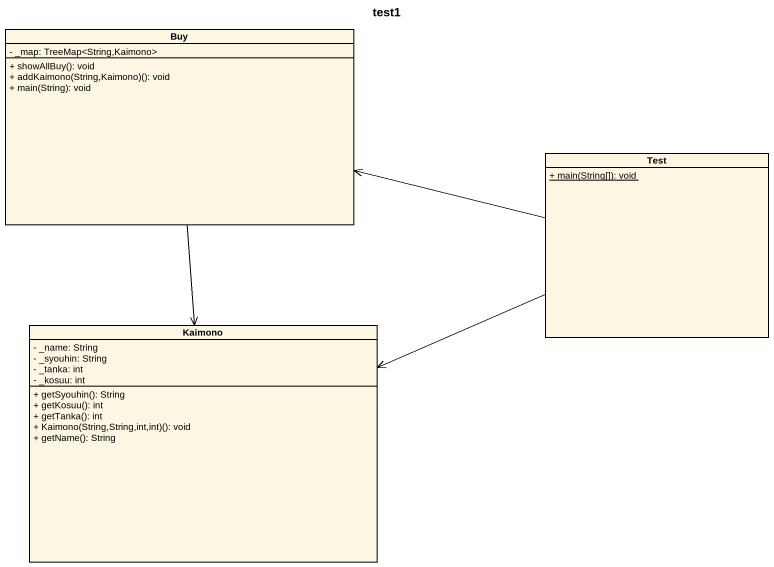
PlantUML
@startuml
title test1
hide circle
hide empty members
skinparam classAttributeIconSize 0
class Buy {
  - _map: TreeMap<String,Kaimono>
  + showAllBuy(): void
  + addKaimono(String,Kaimono)(): void
  + main(String): void
}
class Test {
  {static} + main(String[]): void
}
class Kaimono {
  - _name: String
  - _syouhin: String
  - _tanka: int
  - _kosuu: int
  + getSyouhin(): String
  + getKosuu(): int
  + getTanka(): int
  + Kaimono(String,String,int,int)(): void
  + getName(): String
}
Buy --> Kaimono
Test -left-> Buy
Test -left-> Kaimono
@enduml
